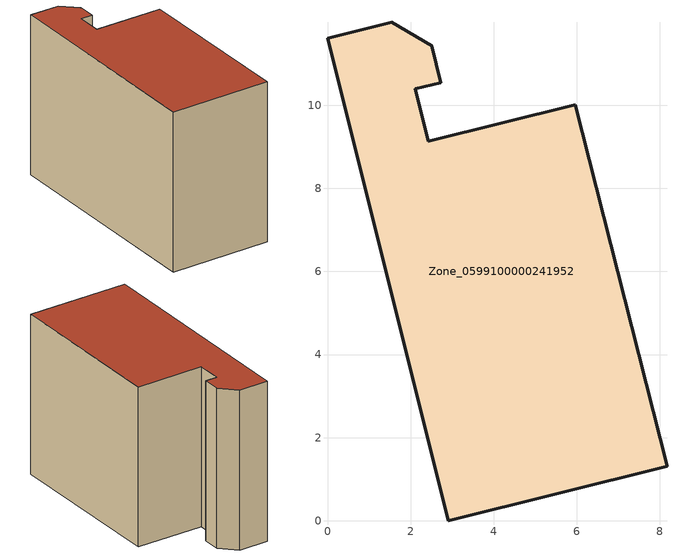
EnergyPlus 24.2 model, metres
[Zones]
Zone_0599100000241952
 floor ground (C_G): 2.91,0 0,11.61 1.55,11.99 2.51,11.44 2.73,10.54 2.11,10.39 2.42,9.13 5.96,10.02 8.17,1.31 z0
 wall outside (C_F): 5.96,10.02 2.42,9.13 2.11,10.39 2.73,10.54 2.51,11.44 1.55,11.99 0,11.61 2.91,0 8.17,1.31 5.96,10.02 z0:8.6
 roof outside (C_R): 2.51,11.44 1.55,11.99 0,11.61 2.91,0 8.17,1.31 5.96,10.02 2.42,9.13 2.11,10.39 2.73,10.54 z8.6
[BUILDING]
Pand.0599100000241952: North Axis=0; Terrain=City; Loads Convergence Tolerance Value=0.04; Temperature Convergence Tolerance Value=0.4; Solar Distribution=FullExterior; Maximum Number of Warmup Days=25; Minimum Number of Warmup Days=1
[Site:Location]
Rotterdam.The.Hague.AP_ZH_NLD Design_Conditions: Latitude=51.96; Longitude=4.45; Time Zone=1; Elevation=-4.5
[SITE:GROUNDTEMPERATURE:BUILDINGSURFACE]
18, 18, 18, 18, 18, 18, 18, 18, 18, 18, 18, 18
[MATERIAL] Thermal Absorptance=0.9; Solar Absorptance=0.7; Visible Absorptance=0.7
Name | Roughness | Thickness | Conductivity | Density | Specific Heat
G.TI.1975-1991 | MediumSmooth | 0.15 | 0.288461 | 540 | 1210
F.TI.1975-1991 | Rough | 0.3 | 0.230769 | 1920 | 840
R.TI.1975-1991 | MediumRough | 0.2 | 0.153846 | 1500 | 1000
[CONSTRUCTION]
C_G: G.TI.1975-1991
C_F: F.TI.1975-1991
C_R: R.TI.1975-1991
[ZONE]
Zone_0599100000241952: Type=1; Multiplier=1; Ceiling Height=Autocalculate; Volume=Autocalculate; Floor Area=autocalculate; Part of Total Floor Area=Yes
[ZONEINFILTRATION:DESIGNFLOWRATE]
Infil_Zone_0599100000241952: Zone or ZoneList or Space or SpaceList=Zone_0599100000241952; Schedule=AlwaysOn; Design Flow Rate Calculation Method=Flow/Area; Flow Rate per Floor Area=0.003; Constant Term Coefficient=1; Temperature Term Coefficient=0; Velocity Term Coefficient=0; Velocity Squared Term Coefficient=0
[HVACTEMPLATE:ZONE:IDEALLOADSAIRSYSTEM]
Zone_0599100000241952: Maximum Heating Supply Air Temperature=50; Minimum Cooling Supply Air Temperature=13; Maximum Heating Supply Air Humidity Ratio=0.0156; Minimum Cooling Supply Air Humidity Ratio=0.0077; Heating Limit=NoLimit; Cooling Limit=NoLimit; Dehumidification Control Type=ConstantSensibleHeatRatio; Cooling Sensible Heat Ratio=0.7; Dehumidification Setpoint=60; Humidification Control Type=None; Humidification Setpoint=30; Outdoor Air Method=None; Outdoor Air Flow Rate per Person=0.00944; Outdoor Air Flow Rate per Zone Floor Area=0; Outdoor Air Flow Rate per Zone=0; Demand Controlled Ventilation Type=None; Outdoor Air Economizer Type=NoEconomizer; Heat Recovery Type=None; Sensible Heat Recovery Effectiveness=0.7; Latent Heat Recovery Effectiveness=0.65
[ZONECONTROL:THERMOSTAT]
ThermostatControl_Zone_0599100000241952: Zone or ZoneList=Zone_0599100000241952; Control Type Schedule=DualSetpointControlType; Control 1=Thermostat_Zone_0599100000241952; Temperature Difference Between Cutout And Setpoint=0
[THERMOSTATSETPOINT:DUALSETPOINT]
Thermostat_Zone_0599100000241952: Heating Setpoint Temperature Schedule=HeatingSetpoint_Zone_0599100000241952; Cooling Setpoint Temperature Schedule=CoolingSetpoint_Zone_0599100000241952
[SCHEDULE:COMPACT]
HeatingSetpoint_Zone_0599100000241952: Through: 12/31, For: AllDays, Until: 24:00, 21
CoolingSetpoint_Zone_0599100000241952: Through: 12/31, For: AllDays, Until: 24:00, 24
DualSetpointControlType: Through: 12/31, For: AllDays, Until: 24:00, 4
AlwaysOn: Through: 12/31, For: AllDays, Until: 24:00, 1
